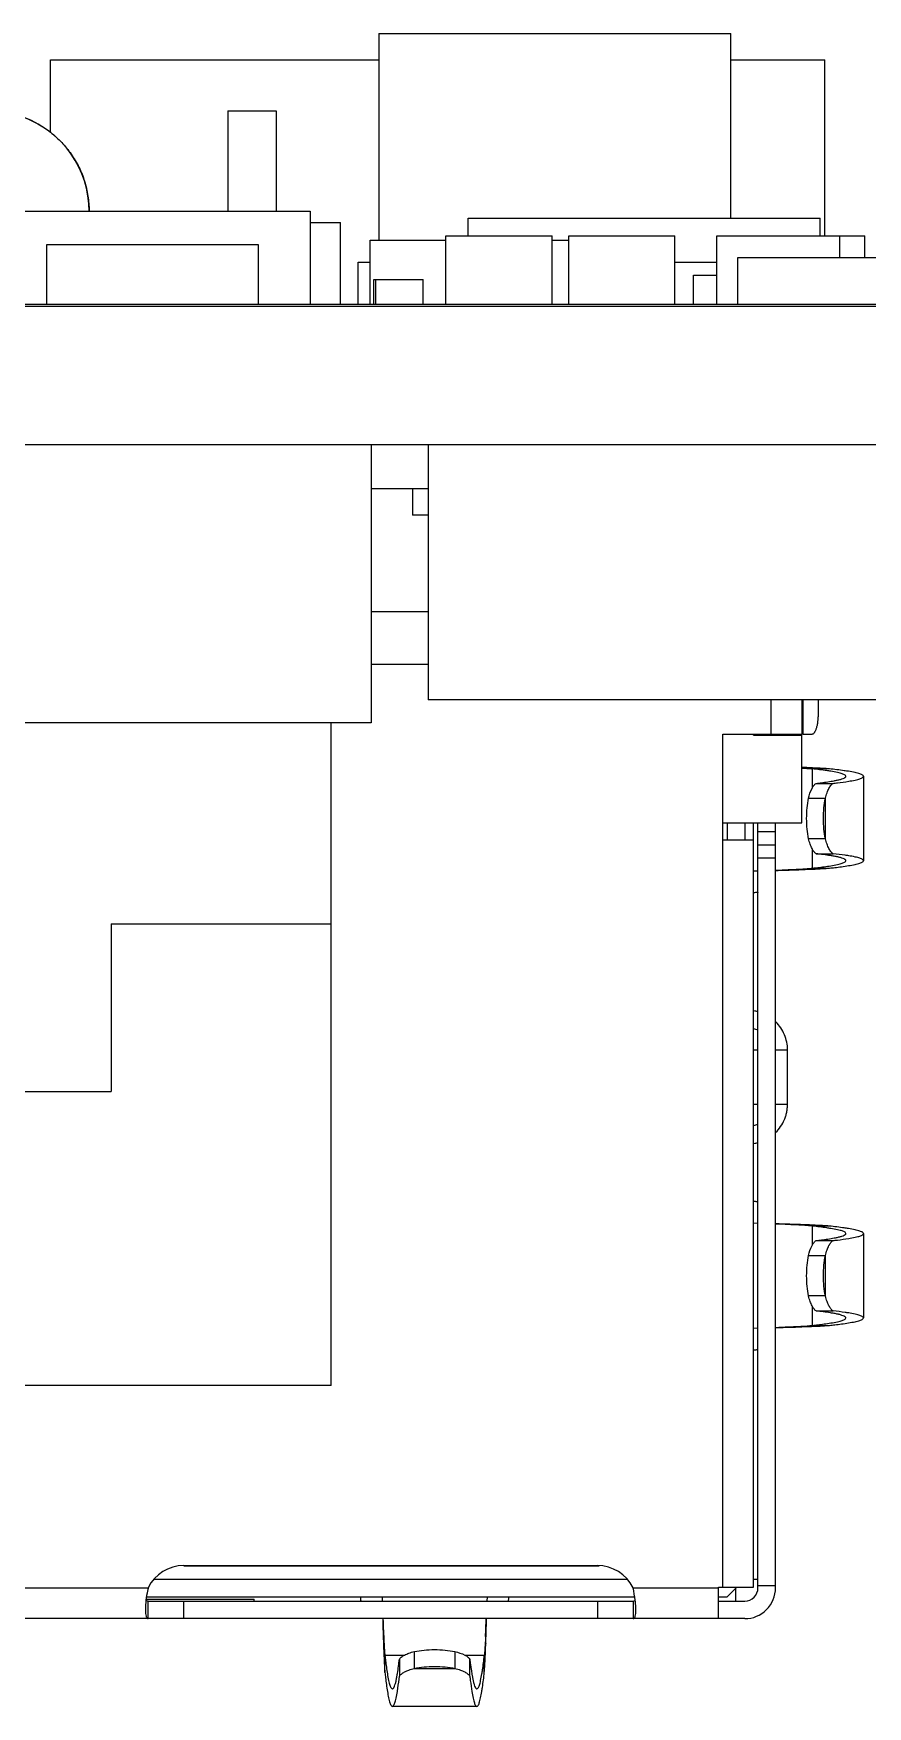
# Model space of a CAD drawing. Header units: millimetres. Extents: x 15 to 418, y 12 to 300.
# Drawn here: x 137.02 to 146.5, y 255.15 to 274.18 of the extents above; entities that cross this region are included whole.
import ezdxf

# ---------------------------------------------------------------- set-up
doc = ezdxf.new("R2010")
doc.units = ezdxf.units.MM
doc.header["$LTSCALE"] = 23.1
doc.layers.get('0').update_dxf_attribs({"linetype": 'CONTINUOUS'})

msp = doc.modelspace()

# ---------------------------------------------------------------- linework, layer by layer
at = {"color": 7, "linetype": 'Continuous'}
for p, q in [((140.95, 274.182), (140.95, 271.832)), ((140.95, 274.182), (144.95, 274.182)), ((144.95, 272.082), (144.95, 274.182)), ((137.217, 273.055), (137.217, 273.882)), ((137.217, 273.882), (140.95, 273.882)), ((144.95, 273.882), (146.017, 273.882)), ((146.017, 271.882), (146.017, 273.882)), ((139.233, 273.303), (139.233, 272.162)), ((139.783, 273.303), (139.783, 272.162)), ((135.57, 272.162), (140.17, 272.162)), ((140.17, 272.162), (140.17, 271.103)), ((140.17, 272.032), (140.512, 272.032)), ((140.512, 271.103), (140.512, 272.032)), ((141.966, 271.882), (141.966, 272.082)), ((141.966, 272.082), (145.966, 272.082)), ((145.966, 271.882), (145.966, 272.082)), ((137.178, 271.103), (137.178, 271.782)), ((137.178, 271.782), (139.578, 271.782)), ((139.578, 271.782), (139.578, 271.103)), ((140.849, 271.103), (140.849, 271.832)), ((140.849, 271.832), (141.712, 271.832)), ((141.712, 271.103), (141.712, 271.882)), ((141.712, 271.882), (142.918, 271.882)), ((142.918, 271.103), (142.918, 271.882)), ((142.918, 271.832), (143.109, 271.832)), ((143.109, 271.103), (143.109, 271.882)), ((143.109, 271.882), (144.315, 271.882)), ((144.315, 271.103), (144.315, 271.882)), ((144.79, 271.103), (144.79, 271.882)), ((144.79, 271.882), (146.474, 271.882)), ((146.19, 271.632), (146.19, 271.882)), ((146.474, 271.632), (146.474, 271.882)), ((140.715, 271.103), (140.715, 271.582)), ((140.715, 271.582), (140.849, 271.582)), ((144.315, 271.582), (144.79, 271.582)), ((145.028, 271.103), (145.028, 271.632)), ((145.028, 271.632), (147.731, 271.632)), ((140.892, 271.103), (140.892, 271.382)), ((140.892, 271.382), (141.452, 271.382)), ((140.916, 271.103), (140.916, 271.382)), ((141.452, 271.103), (141.452, 271.382)), ((144.525, 271.103), (144.525, 271.432)), ((144.525, 271.432), (144.79, 271.432)), ((127.258, 271.103), (183.258, 271.103)), ((127.258, 271.082), (183.258, 271.082)), ((183.258, 269.503), (127.258, 269.503)), ((140.862, 269.503), (140.862, 266.343)), ((141.511, 269.503), (141.511, 266.603)), ((141.511, 269.003), (140.862, 269.003)), ((141.331, 269.003), (141.331, 268.703)), ((141.511, 268.703), (141.331, 268.703)), ((141.511, 267.603), (140.862, 267.603)), ((141.511, 267.003), (140.862, 267.003)), ((154.549, 266.603), (141.511, 266.603)), ((140.862, 266.343), (133.862, 266.343)), ((140.408, 258.803), (140.408, 266.343)), ((137.908, 264.057), (137.908, 262.149)), ((137.908, 264.057), (140.408, 264.057)), ((129.408, 262.149), (137.908, 262.149)), ((140.408, 258.803), (126.108, 258.803)), ((138.733, 256.753), (143.454, 256.753)), ((138.4, 256.603), (143.771, 256.603)), ((138.309, 256.403), (143.858, 256.403))]:
    msp.add_line(p, q, dxfattribs=at)
at = {"color": 6, "linetype": 'Continuous'}
for p, q in [((139.233, 273.303), (139.783, 273.303)), ((145.408, 266.212), (145.408, 266.603)), ((145.758, 266.603), (145.758, 266.212)), ((145.77, 266.212), (145.77, 266.603)), ((145.942, 266.603), (145.942, 266.462)), ((144.858, 256.512), (144.858, 266.212)), ((144.858, 266.212), (145.758, 266.212)), ((145.208, 266.203), (145.208, 266.212)), ((145.258, 266.203), (145.258, 266.212)), ((145.458, 266.203), (145.458, 266.212)), ((145.763, 266.212), (145.873, 266.212)), ((145.208, 266.203), (145.758, 266.203)), ((145.758, 265.203), (145.758, 266.203)), ((145.879, 265.829), (145.867, 265.83)), ((145.877, 265.601), (145.877, 265.818)), ((146.071, 265.818), (145.879, 265.818)), ((145.92, 265.653), (146.113, 265.653)), ((146.458, 265.733), (146.458, 264.773)), ((145.832, 265.484), (146.024, 265.484)), ((146.024, 265.023), (146.024, 265.484)), ((144.858, 265.203), (145.758, 265.203)), ((144.908, 265.203), (144.908, 265.012)), ((145.108, 265.203), (145.108, 265.012)), ((145.208, 256.512), (145.208, 265.203)), ((145.258, 256.503), (145.258, 265.203)), ((145.458, 265.103), (145.258, 265.103)), ((145.458, 256.503), (145.458, 265.203)), ((144.858, 265.012), (145.208, 265.012)), ((145.258, 264.953), (145.458, 264.953)), ((146.024, 265.023), (145.832, 265.023)), ((145.877, 264.689), (145.877, 264.906)), ((145.458, 264.803), (145.258, 264.803)), ((145.879, 264.689), (146.071, 264.689)), ((145.918, 264.853), (146.112, 264.853)), ((145.209, 264.657), (145.259, 264.659)), ((145.867, 264.677), (145.879, 264.678)), ((145.208, 262.622), (145.258, 262.622)), ((145.458, 262.622), (145.594, 262.622)), ((145.594, 262.002), (145.594, 262.622)), ((145.258, 262.002), (145.208, 262.002)), ((145.594, 262.002), (145.458, 262.002)), ((145.259, 260.648), (145.209, 260.65)), ((145.879, 260.629), (145.867, 260.63)), ((145.877, 260.401), (145.877, 260.618)), ((146.071, 260.618), (145.879, 260.618)), ((146.458, 260.533), (146.458, 259.573)), ((145.92, 260.453), (146.113, 260.453)), ((145.832, 260.284), (146.024, 260.284)), ((146.024, 259.823), (146.024, 260.284)), ((146.024, 259.823), (145.832, 259.823)), ((145.877, 259.489), (145.877, 259.706)), ((145.918, 259.653), (146.112, 259.653)), ((145.209, 259.457), (145.259, 259.459)), ((145.867, 259.477), (145.879, 259.478)), ((145.879, 259.489), (146.071, 259.489)), ((138.733, 256.757), (143.433, 256.757)), ((136.838, 256.503), (138.328, 256.503)), ((143.838, 256.503), (144.808, 256.503)), ((144.808, 256.153), (144.808, 256.512)), ((144.808, 256.512), (145.208, 256.512)), ((144.908, 256.403), (145.013, 256.508)), ((145.008, 256.353), (145.008, 256.503)), ((145.208, 256.603), (145.258, 256.603)), ((145.458, 256.526), (145.258, 256.526)), ((138.305, 256.373), (139.533, 256.373)), ((138.328, 256.153), (138.328, 256.353)), ((138.328, 256.353), (143.433, 256.353)), ((138.733, 256.153), (138.733, 256.353)), ((139.533, 256.353), (139.533, 256.373)), ((140.987, 256.402), (140.989, 256.352)), ((142.18, 256.403), (142.178, 256.353)), ((143.433, 256.353), (143.433, 256.153)), ((143.434, 256.353), (143.838, 256.353)), ((143.838, 256.353), (143.838, 256.153)), ((144.808, 256.403), (144.908, 256.403)), ((144.808, 256.353), (145.108, 256.353)), ((145.108, 256.153), (130.058, 256.153)), ((141.007, 255.745), (141.008, 255.732)), ((141.353, 255.588), (141.353, 255.779)), ((141.814, 255.779), (141.814, 255.588)), ((141.019, 255.542), (141.019, 255.734)), ((141.236, 255.734), (141.019, 255.734)), ((141.183, 255.693), (141.183, 255.5)), ((141.353, 255.588), (141.814, 255.588)), ((142.148, 255.734), (141.931, 255.734)), ((141.983, 255.5), (141.983, 255.693)), ((142.148, 255.541), (142.148, 255.733)), ((142.063, 255.154), (141.103, 255.154))]:
    msp.add_line(p, q, dxfattribs=at)
at = {"color": 7, "linetype": 'Continuous'}
msp.add_arc((136.508, 272.153), 1.15, 0.4195, 137.6579, dxfattribs=at)
at = {"color": 6, "linetype": 'Continuous'}
for centre, radius, start, end in [((145.14, 248.531), 17.314, 87.5918, 87.9415), ((145.139, 262.613), 0.458, 74.7957, 81.331), ((145.141, 262.589), 0.282, 65.0268, 76.1316), ((145.14, 262.035), 0.283, 283.8662, 294.6026), ((145.139, 262.012), 0.46, 278.6608, 285.0607), ((138.733, 256.307), 0.45, 89.9808, 154.1368), ((143.433, 256.307), 0.45, 25.8642, 90.0192), ((142.579, 256.203), 1.294, 7.104, 13.3961), ((145.108, 256.503), 0.35, 269.9699, 0.0301), ((145.108, 256.503), 0.15, 269.9407, 0.0593), ((118.27, 257.056), 23.917, 357.3467, 357.8377), ((127.55, 256.361), 14.623, 357.5418, 357.7224), ((125.283, 256.455), 16.892, 357.7105, 358.0118), ((132.114, 256.164), 10.054, 357.2829, 357.5484)]:
    msp.add_arc(centre, radius, start, end, dxfattribs=at)
at = {"color": 7, "linetype": 'Continuous'}
msp.add_open_spline([(135.658, 272.928), (135.699, 272.969), (135.782, 273.047), (135.922, 273.149), (136.077, 273.225), (136.242, 273.277), (136.412, 273.304), (136.642, 273.305), (136.926, 273.243), (137.178, 273.1), (137.348, 272.945), (137.457, 272.811), (137.544, 272.662), (137.599, 272.529), (137.628, 272.418), (137.649, 272.305), (137.655, 272.219), (137.658, 272.162)], degree=3, knots=[0, 0, 0, 0, 0.062625, 0.125112, 0.187666, 0.250249, 0.312726, 0.375259, 0.499993, 0.624713, 0.687246, 0.749735, 0.812287, 0.874856, 0.906114, 0.937393, 1, 1, 1, 1], dxfattribs=at)
at = {"color": 6, "linetype": 'Continuous'}
for points, knots in [([(145.942, 266.462), (145.942, 266.446), (145.941, 266.421), (145.939, 266.39), (145.937, 266.37), (145.935, 266.355), (145.934, 266.343), (145.933, 266.332), (145.931, 266.319), (145.926, 266.304), (145.922, 266.286), (145.917, 266.269), (145.912, 266.254), (145.907, 266.243), (145.902, 266.236), (145.896, 266.223), (145.884, 266.212), (145.873, 266.212)], [0, 0, 0, 0, 0.181214, 0.269751, 0.355281, 0.397601, 0.441373, 0.483745, 0.521013, 0.589101, 0.657844, 0.724369, 0.785059, 0.834803, 0.85731, 0.879994, 1, 1, 1, 1]), ([(145.763, 265.827), (145.785, 265.826), (145.824, 265.823), (145.862, 265.82), (145.877, 265.818)], [0, 0, 0, 0, 0.586983, 1, 1, 1, 1]), ([(146.07, 265.818), (146.044, 265.82), (145.981, 265.824), (145.917, 265.827), (145.879, 265.829)], [0, 0, 0, 0, 0.402356, 1, 1, 1, 1]), ([(145.832, 265.484), (145.842, 265.522), (145.859, 265.574), (145.892, 265.63), (145.909, 265.648), (145.918, 265.653)], [0, 0, 0, 0, 0.614594, 0.836416, 1, 1, 1, 1]), ([(146.085, 265.79), (146.07, 265.793), (146.001, 265.804), (145.932, 265.812), (145.877, 265.818)], [0, 0, 0, 0, 0.214704, 1, 1, 1, 1]), ([(145.918, 265.653), (145.939, 265.656), (146.007, 265.664), (146.076, 265.674), (146.125, 265.683)], [0, 0, 0, 0, 0.291445, 1, 1, 1, 1]), ([(146.024, 265.484), (146.029, 265.505), (146.041, 265.543), (146.062, 265.593), (146.084, 265.63), (146.102, 265.648), (146.112, 265.653)], [0, 0, 0, 0, 0.334954, 0.614772, 0.835563, 1, 1, 1, 1]), ([(146.286, 265.79), (146.27, 265.792), (146.198, 265.803), (146.126, 265.812), (146.07, 265.818)], [0, 0, 0, 0, 0.213691, 1, 1, 1, 1]), ([(146.258, 265.733), (146.258, 265.739), (146.248, 265.748), (146.232, 265.756), (146.213, 265.763), (146.189, 265.77), (146.146, 265.78), (146.11, 265.786), (146.085, 265.79)], [0, 0, 0, 0, 0.096673, 0.1789, 0.287554, 0.423634, 0.587617, 1, 1, 1, 1]), ([(146.112, 265.653), (146.128, 265.655), (146.187, 265.662), (146.246, 265.67), (146.289, 265.677)], [0, 0, 0, 0, 0.282036, 1, 1, 1, 1]), ([(146.125, 265.683), (146.129, 265.684), (146.147, 265.687), (146.165, 265.691), (146.178, 265.694)], [0, 0, 0, 0, 0.272537, 1, 1, 1, 1]), ([(146.178, 265.694), (146.19, 265.697), (146.21, 265.702), (146.233, 265.711), (146.246, 265.718), (146.254, 265.724), (146.258, 265.729), (146.258, 265.733)], [0, 0, 0, 0, 0.394273, 0.685702, 0.794561, 0.880751, 1, 1, 1, 1]), ([(146.458, 265.733), (146.458, 265.739), (146.448, 265.748), (146.433, 265.755), (146.413, 265.762), (146.389, 265.769), (146.346, 265.779), (146.311, 265.786), (146.286, 265.79)], [0, 0, 0, 0, 0.096233, 0.17839, 0.287042, 0.423176, 0.587262, 1, 1, 1, 1]), ([(146.289, 265.677), (146.313, 265.681), (146.348, 265.687), (146.39, 265.697), (146.414, 265.704), (146.433, 265.711), (146.448, 265.719), (146.458, 265.727), (146.458, 265.733)], [0, 0, 0, 0, 0.412401, 0.57641, 0.71249, 0.821127, 0.903334, 1, 1, 1, 1]), ([(145.832, 265.023), (145.825, 265.059), (145.815, 265.136), (145.809, 265.253), (145.815, 265.371), (145.825, 265.447), (145.832, 265.484)], [0, 0, 0, 0, 0.239256, 0.500292, 0.760831, 1, 1, 1, 1]), ([(146.024, 265.023), (146.016, 265.059), (146.006, 265.136), (146, 265.253), (146.006, 265.371), (146.016, 265.447), (146.024, 265.484)], [0, 0, 0, 0, 0.239256, 0.500292, 0.760831, 1, 1, 1, 1]), ([(145.918, 264.853), (145.909, 264.859), (145.892, 264.877), (145.87, 264.914), (145.849, 264.964), (145.838, 265.002), (145.832, 265.023)], [0, 0, 0, 0, 0.163685, 0.385217, 0.665856, 1, 1, 1, 1]), ([(146.112, 264.853), (146.102, 264.859), (146.084, 264.877), (146.062, 264.914), (146.041, 264.964), (146.029, 265.002), (146.024, 265.023)], [0, 0, 0, 0, 0.164438, 0.385236, 0.665056, 1, 1, 1, 1]), ([(145.46, 264.666), (145.508, 264.668), (145.595, 264.671), (145.713, 264.677), (145.805, 264.682), (145.857, 264.686), (145.877, 264.689)], [0, 0, 0, 0, 0.338774, 0.62621, 0.849851, 1, 1, 1, 1]), ([(145.877, 264.689), (145.897, 264.691), (145.967, 264.699), (146.036, 264.708), (146.085, 264.716)], [0, 0, 0, 0, 0.285215, 1, 1, 1, 1]), ([(145.879, 264.678), (145.917, 264.679), (145.981, 264.682), (146.044, 264.686), (146.07, 264.689)], [0, 0, 0, 0, 0.59761, 1, 1, 1, 1]), ([(146.125, 264.824), (146.11, 264.826), (146.042, 264.838), (145.973, 264.847), (145.918, 264.853)], [0, 0, 0, 0, 0.208492, 1, 1, 1, 1]), ([(146.07, 264.689), (146.09, 264.691), (146.162, 264.699), (146.234, 264.708), (146.286, 264.717)], [0, 0, 0, 0, 0.286221, 1, 1, 1, 1]), ([(146.085, 264.716), (146.11, 264.72), (146.146, 264.727), (146.189, 264.737), (146.213, 264.744), (146.232, 264.751), (146.248, 264.759), (146.258, 264.767), (146.258, 264.773)], [0, 0, 0, 0, 0.412383, 0.576367, 0.712446, 0.8211, 0.903327, 1, 1, 1, 1]), ([(146.289, 264.83), (146.276, 264.832), (146.217, 264.841), (146.158, 264.848), (146.112, 264.853)], [0, 0, 0, 0, 0.217911, 1, 1, 1, 1]), ([(146.178, 264.813), (146.174, 264.814), (146.156, 264.818), (146.138, 264.821), (146.125, 264.824)], [0, 0, 0, 0, 0.227491, 1, 1, 1, 1]), ([(146.258, 264.773), (146.258, 264.777), (146.254, 264.783), (146.246, 264.789), (146.233, 264.796), (146.21, 264.804), (146.19, 264.81), (146.178, 264.813)], [0, 0, 0, 0, 0.119247, 0.205437, 0.314296, 0.605726, 1, 1, 1, 1]), ([(146.286, 264.717), (146.311, 264.721), (146.346, 264.727), (146.389, 264.737), (146.413, 264.744), (146.433, 264.751), (146.448, 264.759), (146.458, 264.768), (146.458, 264.773)], [0, 0, 0, 0, 0.412738, 0.576824, 0.712958, 0.82161, 0.903767, 1, 1, 1, 1]), ([(146.458, 264.773), (146.458, 264.779), (146.448, 264.788), (146.433, 264.795), (146.414, 264.802), (146.39, 264.809), (146.348, 264.819), (146.313, 264.826), (146.289, 264.83)], [0, 0, 0, 0, 0.096666, 0.178873, 0.28751, 0.423589, 0.587599, 1, 1, 1, 1]), ([(145.46, 264.663), (145.498, 264.664), (145.634, 264.668), (145.769, 264.673), (145.867, 264.677)], [0, 0, 0, 0, 0.280973, 1, 1, 1, 1]), ([(145.258, 264.415), (145.258, 264.415), (145.257, 264.414), (145.255, 264.413), (145.25, 264.413), (145.242, 264.412), (145.228, 264.41), (145.216, 264.409), (145.209, 264.409)], [0, 0, 0, 0, 0.022787, 0.074054, 0.156119, 0.268881, 0.582063, 1, 1, 1, 1]), ([(145.594, 262.622), (145.594, 262.681), (145.57, 262.799), (145.502, 262.899), (145.461, 262.94)], [0, 0, 0, 0, 0.501015, 1, 1, 1, 1]), ([(145.459, 261.682), (145.48, 261.702), (145.518, 261.748), (145.554, 261.814), (145.575, 261.87), (145.586, 261.913), (145.591, 261.95), (145.593, 261.976), (145.594, 261.991), (145.594, 261.998), (145.594, 262.002)], [0, 0, 0, 0, 0.249118, 0.498807, 0.623986, 0.749257, 0.87459, 0.937291, 0.968645, 1, 1, 1, 1]), ([(145.258, 260.892), (145.257, 260.893), (145.252, 260.894), (145.243, 260.895), (145.227, 260.896), (145.215, 260.897), (145.208, 260.898)], [0, 0, 0, 0, 0.082743, 0.281832, 0.591652, 1, 1, 1, 1]), ([(145.867, 260.63), (145.838, 260.631), (145.702, 260.636), (145.567, 260.64), (145.46, 260.643)], [0, 0, 0, 0, 0.215017, 1, 1, 1, 1]), ([(145.877, 260.618), (145.857, 260.62), (145.805, 260.625), (145.713, 260.63), (145.595, 260.635), (145.508, 260.639), (145.46, 260.641)], [0, 0, 0, 0, 0.15015, 0.37379, 0.661224, 1, 1, 1, 1]), ([(146.085, 260.59), (146.07, 260.593), (146.001, 260.604), (145.932, 260.612), (145.877, 260.618)], [0, 0, 0, 0, 0.214704, 1, 1, 1, 1]), ([(146.07, 260.618), (146.044, 260.62), (145.981, 260.624), (145.917, 260.627), (145.879, 260.629)], [0, 0, 0, 0, 0.402355, 1, 1, 1, 1]), ([(146.286, 260.59), (146.27, 260.592), (146.198, 260.603), (146.126, 260.612), (146.07, 260.618)], [0, 0, 0, 0, 0.213691, 1, 1, 1, 1]), ([(146.258, 260.533), (146.258, 260.539), (146.248, 260.548), (146.232, 260.556), (146.213, 260.563), (146.189, 260.57), (146.146, 260.58), (146.11, 260.586), (146.085, 260.59)], [0, 0, 0, 0, 0.096673, 0.1789, 0.287554, 0.423634, 0.587617, 1, 1, 1, 1]), ([(146.178, 260.494), (146.19, 260.497), (146.21, 260.502), (146.233, 260.511), (146.246, 260.518), (146.254, 260.524), (146.258, 260.529), (146.258, 260.533)], [0, 0, 0, 0, 0.394272, 0.685701, 0.79456, 0.880751, 1, 1, 1, 1]), ([(146.458, 260.533), (146.458, 260.539), (146.448, 260.548), (146.433, 260.555), (146.413, 260.562), (146.389, 260.569), (146.346, 260.579), (146.311, 260.586), (146.286, 260.59)], [0, 0, 0, 0, 0.096234, 0.17839, 0.287042, 0.423176, 0.587262, 1, 1, 1, 1]), ([(146.289, 260.477), (146.313, 260.481), (146.348, 260.487), (146.39, 260.497), (146.414, 260.504), (146.433, 260.511), (146.448, 260.519), (146.458, 260.527), (146.458, 260.533)], [0, 0, 0, 0, 0.412401, 0.576411, 0.71249, 0.821127, 0.903334, 1, 1, 1, 1]), ([(145.832, 260.284), (145.842, 260.322), (145.859, 260.374), (145.892, 260.43), (145.909, 260.448), (145.918, 260.453)], [0, 0, 0, 0, 0.614594, 0.836416, 1, 1, 1, 1]), ([(145.918, 260.453), (145.939, 260.456), (146.007, 260.464), (146.076, 260.474), (146.125, 260.483)], [0, 0, 0, 0, 0.291445, 1, 1, 1, 1]), ([(146.024, 260.284), (146.029, 260.305), (146.041, 260.343), (146.062, 260.393), (146.084, 260.43), (146.102, 260.448), (146.112, 260.453)], [0, 0, 0, 0, 0.334954, 0.614772, 0.835563, 1, 1, 1, 1]), ([(146.112, 260.453), (146.128, 260.455), (146.187, 260.462), (146.246, 260.47), (146.289, 260.477)], [0, 0, 0, 0, 0.282036, 1, 1, 1, 1]), ([(146.125, 260.483), (146.129, 260.484), (146.147, 260.487), (146.165, 260.491), (146.178, 260.494)], [0, 0, 0, 0, 0.272537, 1, 1, 1, 1]), ([(145.832, 259.823), (145.825, 259.859), (145.815, 259.936), (145.809, 260.053), (145.815, 260.171), (145.825, 260.247), (145.832, 260.284)], [0, 0, 0, 0, 0.239256, 0.500292, 0.760831, 1, 1, 1, 1]), ([(146.024, 259.823), (146.016, 259.859), (146.006, 259.936), (146, 260.053), (146.006, 260.171), (146.016, 260.247), (146.024, 260.284)], [0, 0, 0, 0, 0.239256, 0.500292, 0.760831, 1, 1, 1, 1]), ([(145.918, 259.653), (145.909, 259.659), (145.892, 259.677), (145.87, 259.714), (145.849, 259.764), (145.838, 259.802), (145.832, 259.823)], [0, 0, 0, 0, 0.163685, 0.385217, 0.665856, 1, 1, 1, 1]), ([(146.112, 259.653), (146.102, 259.659), (146.084, 259.677), (146.062, 259.714), (146.041, 259.764), (146.029, 259.802), (146.024, 259.823)], [0, 0, 0, 0, 0.164438, 0.385236, 0.665056, 1, 1, 1, 1]), ([(146.125, 259.624), (146.11, 259.626), (146.042, 259.638), (145.973, 259.647), (145.918, 259.653)], [0, 0, 0, 0, 0.208492, 1, 1, 1, 1]), ([(146.085, 259.516), (146.11, 259.52), (146.146, 259.527), (146.189, 259.537), (146.213, 259.544), (146.232, 259.551), (146.248, 259.559), (146.258, 259.567), (146.258, 259.573)], [0, 0, 0, 0, 0.412383, 0.576367, 0.712446, 0.8211, 0.903327, 1, 1, 1, 1]), ([(146.289, 259.63), (146.276, 259.632), (146.217, 259.641), (146.158, 259.648), (146.112, 259.653)], [0, 0, 0, 0, 0.217911, 1, 1, 1, 1]), ([(146.178, 259.613), (146.174, 259.614), (146.156, 259.618), (146.138, 259.621), (146.125, 259.624)], [0, 0, 0, 0, 0.227491, 1, 1, 1, 1]), ([(146.258, 259.573), (146.258, 259.577), (146.254, 259.583), (146.246, 259.589), (146.233, 259.596), (146.21, 259.604), (146.19, 259.61), (146.178, 259.613)], [0, 0, 0, 0, 0.119247, 0.205437, 0.314296, 0.605726, 1, 1, 1, 1]), ([(146.286, 259.517), (146.311, 259.521), (146.346, 259.527), (146.389, 259.537), (146.413, 259.544), (146.433, 259.551), (146.448, 259.559), (146.458, 259.568), (146.458, 259.573)], [0, 0, 0, 0, 0.412738, 0.576824, 0.712958, 0.82161, 0.903767, 1, 1, 1, 1]), ([(146.458, 259.573), (146.458, 259.579), (146.448, 259.588), (146.433, 259.595), (146.414, 259.602), (146.39, 259.609), (146.348, 259.619), (146.313, 259.626), (146.289, 259.63)], [0, 0, 0, 0, 0.096666, 0.178873, 0.28751, 0.423589, 0.587599, 1, 1, 1, 1]), ([(145.46, 259.466), (145.508, 259.468), (145.595, 259.471), (145.713, 259.477), (145.805, 259.482), (145.857, 259.486), (145.877, 259.489)], [0, 0, 0, 0, 0.338774, 0.62621, 0.849851, 1, 1, 1, 1]), ([(145.46, 259.463), (145.498, 259.464), (145.634, 259.468), (145.769, 259.473), (145.867, 259.477)], [0, 0, 0, 0, 0.280973, 1, 1, 1, 1]), ([(145.877, 259.489), (145.897, 259.491), (145.967, 259.499), (146.036, 259.508), (146.085, 259.516)], [0, 0, 0, 0, 0.285215, 1, 1, 1, 1]), ([(145.879, 259.478), (145.917, 259.479), (145.981, 259.482), (146.044, 259.486), (146.07, 259.489)], [0, 0, 0, 0, 0.59761, 1, 1, 1, 1]), ([(146.07, 259.489), (146.09, 259.491), (146.162, 259.499), (146.234, 259.508), (146.286, 259.517)], [0, 0, 0, 0, 0.286221, 1, 1, 1, 1]), ([(145.209, 259.209), (145.216, 259.209), (145.228, 259.21), (145.242, 259.212), (145.25, 259.213), (145.255, 259.213), (145.257, 259.214), (145.258, 259.215), (145.258, 259.215)], [0, 0, 0, 0, 0.417961, 0.731169, 0.84393, 0.92598, 0.977227, 1, 1, 1, 1]), ([(138.328, 256.503), (138.326, 256.492), (138.315, 256.445), (138.307, 256.398), (138.303, 256.363)], [0, 0, 0, 0, 0.256029, 1, 1, 1, 1]), ([(138.303, 256.363), (138.302, 256.354), (138.298, 256.318), (138.296, 256.282), (138.296, 256.256)], [0, 0, 0, 0, 0.273089, 1, 1, 1, 1]), ([(138.328, 256.353), (138.324, 256.353), (138.314, 256.355), (138.307, 256.361), (138.304, 256.365)], [0, 0, 0, 0, 0.511967, 1, 1, 1, 1]), ([(140.739, 256.402), (140.739, 256.395), (140.74, 256.383), (140.742, 256.369), (140.743, 256.361), (140.743, 256.357), (140.744, 256.355), (140.745, 256.353), (140.745, 256.353)], [0, 0, 0, 0, 0.417961, 0.731169, 0.84393, 0.925979, 0.977227, 1, 1, 1, 1]), ([(142.421, 256.353), (142.422, 256.353), (142.423, 256.355), (142.423, 256.357), (142.424, 256.361), (142.425, 256.369), (142.426, 256.383), (142.427, 256.395), (142.428, 256.402)], [0, 0, 0, 0, 0.022777, 0.073995, 0.156018, 0.26878, 0.58195, 1, 1, 1, 1]), ([(143.838, 256.353), (143.843, 256.353), (143.852, 256.355), (143.86, 256.361), (143.863, 256.365)], [0, 0, 0, 0, 0.512344, 1, 1, 1, 1]), ([(143.871, 256.256), (143.871, 256.264), (143.87, 256.3), (143.867, 256.336), (143.863, 256.364)], [0, 0, 0, 0, 0.224862, 1, 1, 1, 1]), ([(138.296, 256.256), (138.296, 256.241), (138.297, 256.216), (138.301, 256.186), (138.308, 256.169), (138.313, 256.16), (138.32, 256.155), (138.326, 256.153), (138.328, 256.153)], [0, 0, 0, 0, 0.381235, 0.66729, 0.774834, 0.861333, 0.932929, 1, 1, 1, 1]), ([(140.993, 256.151), (140.994, 256.113), (140.998, 255.978), (141.003, 255.842), (141.007, 255.745)], [0, 0, 0, 0, 0.281017, 1, 1, 1, 1]), ([(140.996, 256.151), (140.998, 256.104), (141.001, 256.017), (141.007, 255.899), (141.012, 255.807), (141.016, 255.755), (141.019, 255.734)], [0, 0, 0, 0, 0.338784, 0.626223, 0.849862, 1, 1, 1, 1]), ([(142.164, 255.869), (142.164, 255.858), (142.166, 255.912), (142.167, 255.941), (142.17, 256.036), (142.172, 256.104), (142.173, 256.153)], [0, 0, 0, 0, 0.11388, 0.231348, 0.476247, 1, 1, 1, 1]), ([(143.838, 256.153), (143.841, 256.153), (143.846, 256.155), (143.853, 256.16), (143.859, 256.169), (143.865, 256.186), (143.87, 256.216), (143.871, 256.241), (143.871, 256.256)], [0, 0, 0, 0, 0.06706, 0.138644, 0.22513, 0.332646, 0.618687, 1, 1, 1, 1]), ([(142.162, 255.949), (142.162, 255.934), (142.159, 255.885), (142.156, 255.835), (142.154, 255.8)], [0, 0, 0, 0, 0.28698, 1, 1, 1, 1]), ([(141.183, 255.693), (141.189, 255.702), (141.207, 255.72), (141.244, 255.742), (141.294, 255.762), (141.332, 255.774), (141.353, 255.779)], [0, 0, 0, 0, 0.163688, 0.38522, 0.665857, 1, 1, 1, 1]), ([(141.353, 255.779), (141.389, 255.787), (141.466, 255.797), (141.583, 255.803), (141.701, 255.797), (141.777, 255.787), (141.814, 255.779)], [0, 0, 0, 0, 0.239256, 0.500292, 0.760831, 1, 1, 1, 1]), ([(141.814, 255.779), (141.852, 255.769), (141.904, 255.752), (141.96, 255.72), (141.978, 255.702), (141.983, 255.693)], [0, 0, 0, 0, 0.614594, 0.836416, 1, 1, 1, 1]), ([(142.154, 255.8), (142.153, 255.794), (142.152, 255.772), (142.15, 255.75), (142.148, 255.734)], [0, 0, 0, 0, 0.299312, 1, 1, 1, 1]), ([(141.008, 255.732), (141.009, 255.694), (141.012, 255.631), (141.016, 255.567), (141.019, 255.542)], [0, 0, 0, 0, 0.597647, 1, 1, 1, 1]), ([(141.019, 255.734), (141.021, 255.714), (141.029, 255.645), (141.038, 255.576), (141.046, 255.526)], [0, 0, 0, 0, 0.285214, 1, 1, 1, 1]), ([(141.154, 255.487), (141.156, 255.501), (141.168, 255.57), (141.177, 255.639), (141.183, 255.693)], [0, 0, 0, 0, 0.208492, 1, 1, 1, 1]), ([(141.183, 255.5), (141.189, 255.509), (141.207, 255.527), (141.244, 255.55), (141.294, 255.571), (141.332, 255.582), (141.353, 255.588)], [0, 0, 0, 0, 0.164439, 0.385236, 0.665055, 1, 1, 1, 1]), ([(141.353, 255.588), (141.389, 255.595), (141.466, 255.606), (141.583, 255.611), (141.701, 255.606), (141.777, 255.595), (141.814, 255.588)], [0, 0, 0, 0, 0.239256, 0.500292, 0.760831, 1, 1, 1, 1]), ([(141.814, 255.588), (141.835, 255.582), (141.873, 255.571), (141.923, 255.55), (141.96, 255.527), (141.978, 255.509), (141.983, 255.5)], [0, 0, 0, 0, 0.334956, 0.614773, 0.835563, 1, 1, 1, 1]), ([(141.983, 255.693), (141.986, 255.673), (141.994, 255.604), (142.004, 255.535), (142.013, 255.487)], [0, 0, 0, 0, 0.291445, 1, 1, 1, 1]), ([(142.12, 255.526), (142.123, 255.541), (142.134, 255.61), (142.142, 255.68), (142.148, 255.734)], [0, 0, 0, 0, 0.214704, 1, 1, 1, 1]), ([(142.148, 255.542), (142.15, 255.562), (142.153, 255.61), (142.156, 255.659), (142.157, 255.688)], [0, 0, 0, 0, 0.41234, 1, 1, 1, 1]), ([(141.019, 255.542), (141.021, 255.521), (141.029, 255.449), (141.038, 255.377), (141.047, 255.326)], [0, 0, 0, 0, 0.286221, 1, 1, 1, 1]), ([(141.046, 255.526), (141.05, 255.501), (141.057, 255.466), (141.067, 255.423), (141.074, 255.398), (141.081, 255.379), (141.089, 255.364), (141.097, 255.354), (141.103, 255.354)], [0, 0, 0, 0, 0.412383, 0.576367, 0.712447, 0.8211, 0.903327, 1, 1, 1, 1]), ([(141.103, 255.354), (141.107, 255.354), (141.113, 255.358), (141.119, 255.365), (141.126, 255.379), (141.134, 255.402), (141.14, 255.422), (141.143, 255.434)], [0, 0, 0, 0, 0.119246, 0.205436, 0.314295, 0.605725, 1, 1, 1, 1]), ([(141.143, 255.434), (141.144, 255.438), (141.148, 255.455), (141.151, 255.473), (141.154, 255.487)], [0, 0, 0, 0, 0.227491, 1, 1, 1, 1]), ([(141.16, 255.323), (141.162, 255.336), (141.171, 255.395), (141.178, 255.454), (141.183, 255.5)], [0, 0, 0, 0, 0.217911, 1, 1, 1, 1]), ([(141.983, 255.5), (141.985, 255.483), (141.992, 255.424), (142, 255.365), (142.007, 255.323)], [0, 0, 0, 0, 0.282036, 1, 1, 1, 1]), ([(142.013, 255.487), (142.014, 255.482), (142.017, 255.464), (142.021, 255.447), (142.024, 255.434)], [0, 0, 0, 0, 0.272536, 1, 1, 1, 1]), ([(142.024, 255.434), (142.027, 255.422), (142.032, 255.402), (142.041, 255.379), (142.048, 255.365), (142.054, 255.358), (142.059, 255.354), (142.063, 255.354)], [0, 0, 0, 0, 0.394273, 0.685703, 0.794562, 0.880752, 1, 1, 1, 1]), ([(142.063, 255.354), (142.069, 255.354), (142.078, 255.364), (142.086, 255.379), (142.093, 255.398), (142.1, 255.423), (142.11, 255.466), (142.116, 255.501), (142.12, 255.526)], [0, 0, 0, 0, 0.096673, 0.1789, 0.287554, 0.423634, 0.587617, 1, 1, 1, 1]), ([(142.12, 255.326), (142.122, 255.341), (142.133, 255.413), (142.142, 255.485), (142.148, 255.542)], [0, 0, 0, 0, 0.213692, 1, 1, 1, 1]), ([(141.047, 255.326), (141.051, 255.301), (141.057, 255.266), (141.067, 255.223), (141.074, 255.198), (141.081, 255.179), (141.089, 255.164), (141.097, 255.154), (141.103, 255.154)], [0, 0, 0, 0, 0.412738, 0.576824, 0.712958, 0.82161, 0.903767, 1, 1, 1, 1]), ([(141.103, 255.154), (141.109, 255.154), (141.118, 255.164), (141.125, 255.179), (141.132, 255.198), (141.139, 255.221), (141.149, 255.264), (141.155, 255.298), (141.16, 255.323)], [0, 0, 0, 0, 0.096666, 0.178873, 0.28751, 0.42359, 0.587599, 1, 1, 1, 1]), ([(142.007, 255.323), (142.011, 255.298), (142.017, 255.264), (142.027, 255.221), (142.034, 255.198), (142.041, 255.179), (142.049, 255.164), (142.057, 255.154), (142.063, 255.154)], [0, 0, 0, 0, 0.412401, 0.576411, 0.71249, 0.821128, 0.903334, 1, 1, 1, 1]), ([(142.063, 255.154), (142.069, 255.154), (142.078, 255.164), (142.085, 255.179), (142.092, 255.198), (142.099, 255.223), (142.109, 255.266), (142.116, 255.301), (142.12, 255.326)], [0, 0, 0, 0, 0.096233, 0.17839, 0.287042, 0.423176, 0.587262, 1, 1, 1, 1])]:
    msp.add_open_spline(points, degree=3, knots=knots, dxfattribs=at)

doc.saveas('drawing.dxf')
